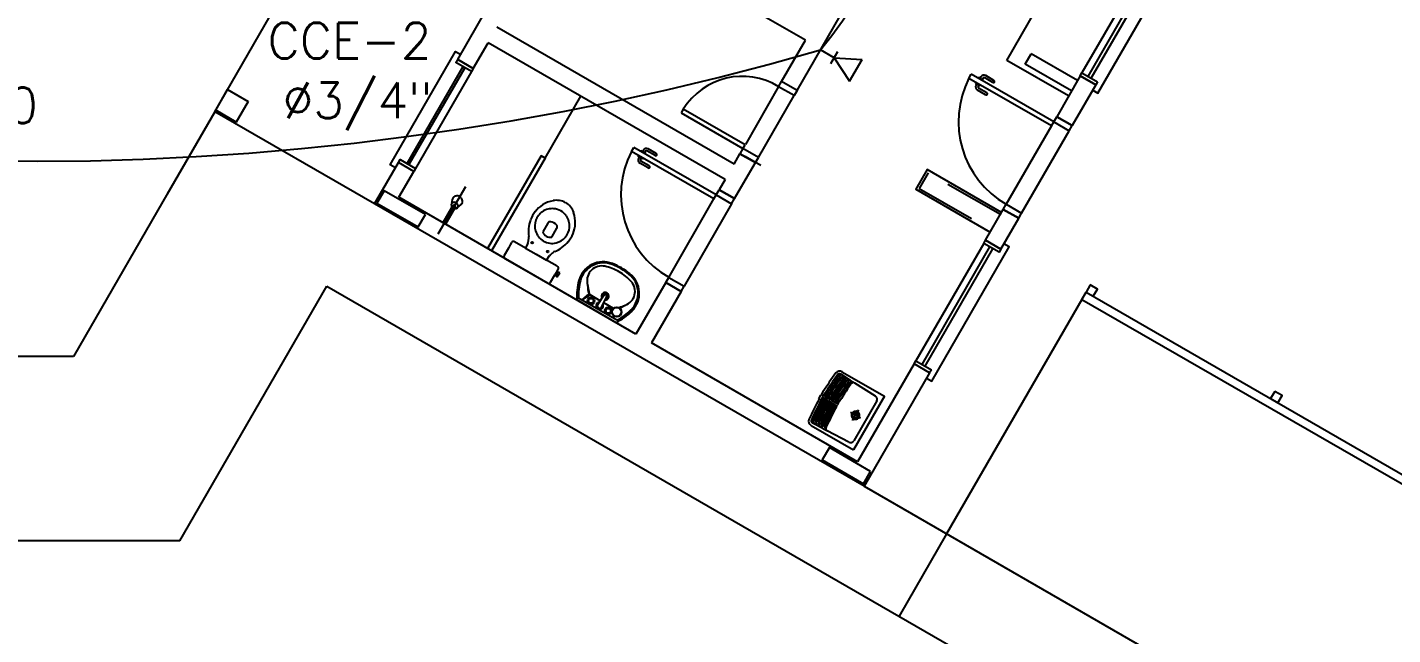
# Model space of a CAD drawing. Extents: x 210 to 779, y 61 to 241.
# Drawn here: x 330.51 to 341.98, y 103.63 to 108.74 of the extents above; entities that cross this region are included whole.
import ezdxf

# ---------------------------------------------------------------- set-up
doc = ezdxf.new("R2010")
doc.units = 0
doc.header["$LTSCALE"] = 2
for name, pattern in [('HIDDEN', [9.525, 6.35, -3.175]), ('TRACEJADO_P', [0.1875, 0.125, -0.0625]), ('TRAÇO-2PTOS_P', [0.625, 0.25, -0.125, 0, -0.125, 0, -0.125])]:
    doc.linetypes.add(name, pattern=pattern)
doc.layers.get('0').update_dxf_attribs({"linetype": 'CONTINUOUS'})
for name, color, linetype in [('A-JANEL', 3, 'CONTINUOUS'), ('A-PARED', 5, 'CONTINUOUS'), ('A-PAREDE', 5, 'CONTINUOUS'), ('A-PISOS-NIVEL', 1, 'CONTINUOUS'), ('A-SOLEIRA', 1, 'CONTINUOUS'), ('ARQ-ALV-VISTA2', 2, 'CONTINUOUS'), ('ARQ-BNC-VISTA', 1, 'CONTINUOUS'), ('ARQ-COB-PROJ', 8, 'TRAÇO-2PTOS_P'), ('ARQ-ESQ-VISTA1', 2, 'CONTINUOUS'), ('FONE', 4, 'CONTINUOUS')]:
    doc.layers.add(name, color=color, linetype=linetype)
doc.styles.add('TEXTO', font='romans.shx', dxfattribs={"height": 0.1})

# ---------------------------------------------------------------- blocks, each defined once
blk = doc.blocks.new('A$C4AD95B89')
at = {"layer": 'FONE'}
for p, q in [((0.133, 0.105), (0.343, 0.21)), ((0.133, 0.051), (0.133, 0.165)), ((0.343, 0), (0.343, 0.21)), ((0.133, 0.105), (0, 0.105)), ((0.133, 0.105), (0.343, 0))]:
    blk.add_line(p, q, dxfattribs=at)

msp = doc.modelspace()

# ---------------------------------------------------------------- linework, layer by layer
at = {"color": 251}
for p, q in [((339.368, 106.449), (339.403, 106.51)), ((339.403, 106.51), (342.566, 104.685)), ((339.368, 106.449), (342.592, 104.59))]:
    msp.add_line(p, q, dxfattribs=at)
at = {"layer": 'A-JANEL', "color": 251}
msp.add_line((338.088, 105.831), (337.958, 105.906), dxfattribs=at)
at = {"layer": 'A-PARED', "color": 251}
msp.add_lwpolyline([(332.362, 108.113), (332.262, 107.94), (332.089, 108.04), (332.189, 108.213)], close=True, dxfattribs=at)
at = {"layer": 'A-PAREDE', "color": 251}
for p, q in [((337.045, 108.627), (335.053, 109.776)), ((336.975, 108.205), (337.525, 109.158)), ((334.123, 108.465), (334.374, 108.899)), ((336.445, 107.587), (334.453, 108.736)), ((334.253, 108.39), (334.378, 108.606)), ((336.371, 107.457), (334.378, 108.606)), ((336.845, 108.28), (337.045, 108.627)), ((334.253, 108.39), (334.123, 108.465)), ((336.975, 108.205), (336.845, 108.28)), ((336.975, 108.205), (336.845, 108.28)), ((336.975, 108.205), (336.845, 108.28)), ((336.625, 107.599), (336.495, 107.674)), ((336.669, 107.574), (336.539, 107.649)), ((333.424, 107.252), (333.624, 107.599)), ((336.45, 107.296), (336.625, 107.599)), ((337.538, 104.879), (333.424, 107.252)), ((337.483, 105.084), (335.751, 106.083)), ((337.958, 105.906), (337.483, 105.084)), ((338.088, 105.831), (337.958, 105.906)), ((338.088, 105.831), (337.538, 104.879))]:
    msp.add_line(p, q, dxfattribs=at)
for points in [[(333.851, 107.162), (333.504, 107.361), (333.444, 107.258), (333.791, 107.058)], [(337.593, 105.003), (337.246, 105.203), (337.186, 105.099), (337.533, 104.899)]]:
    msp.add_lwpolyline(points, close=True, dxfattribs=at)
at = {"layer": 'A-PISOS-NIVEL', "color": 251}
for p, q in [((332.081, 108.026), (335.217, 113.462)), ((332.081, 108.026), (331.681, 107.334)), ((333.424, 107.252), (332.081, 108.026)), ((331.783, 107.509), (330.894, 105.97)), ((331.789, 104.42), (333.024, 106.559)), ((333.024, 106.559), (341.489, 101.676)), ((339.368, 106.449), (338.231, 104.479)), ((330.894, 105.97), (328.019, 105.97)), ((337.538, 104.879), (341.455, 102.619)), ((331.789, 104.42), (328.019, 104.42)), ((338.231, 104.479), (337.832, 103.786))]:
    msp.add_line(p, q, dxfattribs=at)
for points in [[(339.438, 106.57), (339.403, 106.51), (339.463, 106.475), (339.498, 106.536), (339.438, 106.57)], [(340.989, 105.676), (340.954, 105.615), (341.015, 105.58), (341.05, 105.641), (340.989, 105.676)]]:
    msp.add_lwpolyline(points, dxfattribs=at)
at = {"layer": 'A-SOLEIRA', "color": 251}
for p, q in [((336.818, 108.238), (336.54, 107.752)), ((334.858, 107.637), (335.158, 108.157)), ((336.65, 107.642), (336.95, 108.162))]:
    msp.add_line(p, q, dxfattribs=at)
msp.add_arc((336.514, 107.741), 0.583, 58.302, 148.302, dxfattribs=at)
at = {"layer": 'ARQ-ALV-VISTA2', "color": 251, "ltscale": 0.1}
msp.add_lwpolyline([(338.683, 107.162), (338.693, 107.18), (338.069, 107.54), (337.974, 107.375), (338.598, 107.015)], dxfattribs=at)
at = {"layer": 'ARQ-BNC-VISTA', "color": 251}
for p, q in [((338.737, 108.458), (339.487, 109.758)), ((337.425, 105.768), (337.342, 105.821)), ((337.352, 105.841), (337.709, 105.635)), ((337.425, 105.768), (337.462, 105.745)), ((337.427, 105.736), (337.43, 105.74)), ((337.634, 105.636), (337.46, 105.746)), ((337.158, 105.614), (337.175, 105.643)), ((337.192, 105.671), (337.175, 105.642)), ((337.177, 105.606), (337.193, 105.633)), ((337.191, 105.6), (337.205, 105.625)), ((337.208, 105.659), (337.192, 105.632)), ((337.22, 105.651), (337.205, 105.625)), ((337.206, 105.593), (337.22, 105.617)), ((337.215, 105.589), (337.229, 105.612)), ((337.233, 105.641), (337.22, 105.617)), ((337.242, 105.635), (337.229, 105.612)), ((337.231, 105.582), (337.243, 105.603)), ((337.24, 105.578), (337.252, 105.598)), ((337.255, 105.625), (337.243, 105.603)), ((337.263, 105.619), (337.252, 105.598)), ((337.255, 105.571), (337.266, 105.59)), ((337.264, 105.567), (337.274, 105.585)), ((337.277, 105.609), (337.266, 105.59)), ((337.285, 105.603), (337.274, 105.585)), ((337.279, 105.561), (337.289, 105.577)), ((337.298, 105.593), (337.289, 105.577)), ((337.29, 105.556), (337.298, 105.571)), ((337.307, 105.587), (337.298, 105.571)), ((337.305, 105.549), (337.313, 105.563)), ((337.321, 105.577), (337.313, 105.563)), ((337.709, 105.635), (337.449, 105.184)), ((337.644, 105.595), (337.451, 105.26)), ((337.509, 105.45), (337.423, 105.499)), ((337.441, 105.432), (337.466, 105.475)), ((337.491, 105.517), (337.466, 105.475)), ((337.092, 105.39), (337.449, 105.184)), ((337.191, 105.363), (337.104, 105.408)), ((337.192, 105.363), (337.231, 105.343)), ((337.22, 105.378), (337.218, 105.373)), ((337.411, 105.249), (337.228, 105.344))]:
    msp.add_line(p, q, dxfattribs=at)
for centre, radius, start, end in [((342.457, 102.262), 6.272, 145.3086, 147.0756), ((342.457, 102.262), 6.252, 145.3733, 147.0864), ((342.457, 102.262), 6.237, 145.3733, 147.0945), ((342.457, 102.262), 6.221, 145.3733, 147.1035), ((342.457, 102.262), 6.21, 145.3733, 147.1092), ((337.331, 105.803), 0.043, 59.4761, 137.4312), ((337.33, 105.802), 0.0225, 57.5313, 145.3733), ((337.331, 105.802), 0.00825, 322.2965, 148.4501), ((337.354, 105.787), 0.00847, 316.4696, 154.277), ((342.457, 102.262), 6.194, 145.3733, 147.1184), ((342.457, 102.262), 6.184, 145.3733, 147.1239), ((342.457, 102.262), 6.167, 145.3733, 147.1331), ((342.457, 102.262), 6.157, 145.3733, 147.1387), ((342.457, 102.262), 6.141, 145.3733, 147.1479), ((342.457, 102.262), 6.129, 145.3733, 147.1543), ((342.457, 102.262), 6.113, 145.3733, 147.1637), ((337.376, 105.773), 0.00855, 309.8437, 160.9029), ((337.398, 105.758), 0.00857, 309.4878, 161.2588), ((337.421, 105.742), 0.00851, 337.8973, 159.6621), ((337.448, 105.727), 0.0225, 57.5313, 145.0181), ((342.746, 102.763), 6.272, 152.97, 154.737), ((342.746, 102.763), 6.252, 152.9592, 154.6723), ((342.746, 102.763), 6.237, 152.9511, 154.6723), ((342.746, 102.763), 6.221, 152.9421, 154.6723), ((342.746, 102.763), 6.21, 152.9364, 154.6723), ((342.746, 102.763), 6.194, 152.9272, 154.6723), ((342.746, 102.763), 6.184, 152.9216, 154.6723), ((342.746, 102.763), 6.167, 152.9125, 154.6723), ((342.746, 102.763), 6.157, 152.9069, 154.6723), ((342.746, 102.763), 6.141, 152.8977, 154.6723), ((337.618, 105.61), 0.03, 330.0228, 57.5313), ((342.746, 102.763), 6.129, 152.8913, 154.6723), ((342.746, 102.763), 6.113, 152.8819, 154.6723), ((337.466, 105.475), 0.0341, 150.0228, 330.0228), ((337.466, 105.475), 0.0341, 150.0228, 330.0228), ((337.466, 105.475), 0.0341, 330.0228, 150.0228), ((337.466, 105.475), 0.0341, 330.0228, 150.0228), ((337.466, 105.475), 0.0219, 150.0228, 330.0228), ((337.466, 105.475), 0.0219, 150.0228, 330.0228), ((337.466, 105.475), 0.0219, 330.0228, 150.0228), ((337.466, 105.475), 0.0219, 330.0228, 150.0228), ((337.114, 105.427), 0.043, 162.6144, 240.5695), ((337.115, 105.428), 0.0225, 154.6723, 242.5143), ((337.115, 105.427), 0.00825, 151.5955, 337.7491), ((337.139, 105.415), 0.00847, 145.7686, 343.576), ((337.163, 105.403), 0.00855, 139.1427, 350.2019), ((337.187, 105.391), 0.00857, 138.7868, 350.5578), ((337.212, 105.38), 0.00851, 140.3834, 322.1483), ((337.238, 105.364), 0.0225, 155.0275, 242.5143), ((337.425, 105.275), 0.03, 242.5143, 330.0228)]:
    msp.add_arc(centre, radius, start, end, dxfattribs=at)
at = {"layer": 'ARQ-COB-PROJ', "color": 251, "linetype": 'HIDDEN', "ltscale": 0.04}
msp.add_lwpolyline([(338.683, 107.162), (338.076, 107.512), (338.001, 107.382), (338.608, 107.033)], dxfattribs=at)
at = {"layer": 'ARQ-ESQ-VISTA1', "color": 251}
for p, q in [((339.939, 109.34), (339.369, 108.353)), ((339.421, 108.323), (339.991, 109.31)), ((339.447, 108.308), (340.017, 109.296)), ((339.257, 108.159), (338.737, 108.458)), ((338.892, 108.427), (338.942, 108.513)), ((339.332, 108.289), (338.942, 108.513)), ((334.165, 108.406), (333.695, 107.592)), ((334.182, 108.396), (333.713, 107.582)), ((334.238, 108.364), (333.769, 107.55)), ((338.419, 108.307), (338.439, 108.342)), ((339.132, 107.942), (338.439, 108.342)), ((338.498, 108.313), (338.496, 108.309)), ((338.542, 108.288), (338.498, 108.313)), ((338.519, 108.319), (338.511, 108.306)), ((338.629, 108.29), (338.56, 108.33)), ((339.282, 108.202), (338.892, 108.427)), ((339.354, 108.327), (339.157, 107.985)), ((339.484, 108.252), (339.354, 108.327)), ((339.484, 108.252), (339.354, 108.327)), ((339.354, 108.327), (339.484, 108.252)), ((339.484, 108.252), (339.354, 108.327)), ((339.112, 107.907), (338.419, 108.307)), ((338.473, 108.27), (338.476, 108.274)), ((338.517, 108.245), (338.473, 108.27)), ((338.479, 108.25), (338.486, 108.263)), ((338.559, 108.169), (338.49, 108.209)), ((338.496, 108.24), (338.504, 108.253)), ((338.569, 108.186), (338.5, 108.226)), ((338.517, 108.245), (338.519, 108.25)), ((338.536, 108.309), (338.529, 108.296)), ((338.542, 108.288), (338.539, 108.284)), ((338.619, 108.273), (338.55, 108.313)), ((339.484, 108.252), (339.287, 107.91)), ((339.132, 107.942), (339.157, 107.985)), ((339.157, 107.985), (339.287, 107.91)), ((339.287, 107.91), (339.157, 107.985)), ((339.112, 107.907), (338.733, 107.249)), ((338.862, 107.174), (339.262, 107.867)), ((339.112, 107.907), (339.132, 107.942)), ((339.132, 107.942), (339.262, 107.867)), ((339.262, 107.867), (339.287, 107.91)), ((334.823, 107.657), (334.374, 106.877)), ((334.858, 107.637), (334.408, 106.857)), ((334.858, 107.637), (334.823, 107.657)), ((335.583, 107.692), (335.603, 107.727)), ((336.276, 107.293), (335.583, 107.692)), ((336.296, 107.327), (335.603, 107.727)), ((335.637, 107.655), (335.639, 107.66)), ((335.68, 107.63), (335.637, 107.655)), ((335.642, 107.635), (335.65, 107.648)), ((335.662, 107.699), (335.659, 107.694)), ((335.66, 107.625), (335.667, 107.638)), ((335.705, 107.674), (335.662, 107.699)), ((335.682, 107.704), (335.675, 107.691)), ((335.68, 107.63), (335.683, 107.635)), ((335.7, 107.694), (335.692, 107.681)), ((335.705, 107.674), (335.703, 107.669)), ((335.782, 107.658), (335.713, 107.698)), ((335.792, 107.675), (335.723, 107.715)), ((336.445, 107.587), (336.495, 107.674)), ((333.754, 107.524), (333.624, 107.599)), ((333.629, 107.307), (333.754, 107.524)), ((335.723, 107.554), (335.653, 107.594)), ((335.733, 107.571), (335.663, 107.611)), ((333.96, 107.001), (334.19, 107.399)), ((336.371, 107.457), (336.321, 107.371)), ((335.621, 106.158), (333.629, 107.307)), ((334.076, 107.288), (334.071, 107.254)), ((335.896, 106.634), (336.276, 107.293)), ((336.276, 107.293), (336.296, 107.327)), ((336.296, 107.327), (336.321, 107.371)), ((336.296, 107.327), (336.425, 107.252)), ((336.45, 107.296), (336.321, 107.371)), ((336.321, 107.371), (336.45, 107.296)), ((336.425, 107.252), (336.45, 107.296)), ((334.082, 107.242), (333.997, 107.095)), ((334.023, 107.08), (334.108, 107.227)), ((334.108, 107.227), (334.082, 107.242)), ((334.119, 107.218), (334.151, 107.246)), ((336.425, 107.252), (336.026, 106.559)), ((338.558, 106.946), (338.708, 107.206)), ((338.708, 107.206), (338.733, 107.249)), ((338.708, 107.206), (338.837, 107.131)), ((338.837, 107.131), (338.708, 107.206)), ((338.733, 107.249), (338.862, 107.174)), ((338.837, 107.131), (338.862, 107.174)), ((333.997, 107.095), (334.023, 107.08)), ((334.88, 107.091), (334.837, 107.017)), ((338.688, 106.871), (338.837, 107.131)), ((334.914, 106.973), (334.957, 107.047)), ((338.688, 106.871), (338.558, 106.946)), ((334.55, 106.881), (334.514, 106.817)), ((334.565, 106.907), (334.55, 106.881)), ((334.576, 106.926), (334.565, 106.907)), ((334.692, 106.881), (334.601, 106.934)), ((334.712, 106.922), (334.692, 106.881)), ((338.543, 106.92), (337.973, 105.932)), ((338.025, 105.902), (338.595, 106.89)), ((338.051, 105.887), (338.621, 106.875)), ((334.52, 106.793), (334.7, 106.689)), ((334.87, 106.779), (334.895, 106.817)), ((334.96, 106.727), (334.87, 106.779)), ((334.7, 106.689), (334.879, 106.586)), ((334.903, 106.593), (334.94, 106.656)), ((334.94, 106.656), (334.95, 106.65)), ((334.95, 106.65), (334.948, 106.647)), ((334.948, 106.647), (334.962, 106.639)), ((334.955, 106.682), (334.966, 106.701)), ((334.965, 106.676), (334.955, 106.682)), ((334.962, 106.639), (334.971, 106.655)), ((334.966, 106.679), (334.965, 106.676)), ((334.98, 106.671), (334.966, 106.679)), ((334.971, 106.655), (334.98, 106.671)), ((335.871, 106.591), (335.896, 106.634)), ((335.896, 106.634), (336.026, 106.559)), ((335.167, 106.443), (335.229, 106.496)), ((335.168, 106.442), (335.235, 106.487)), ((335.321, 106.437), (335.235, 106.487)), ((335.3, 106.407), (335.355, 106.486)), ((335.871, 106.591), (335.621, 106.158)), ((336.001, 106.516), (335.751, 106.083)), ((336.001, 106.516), (335.871, 106.591)), ((335.871, 106.591), (336.001, 106.516)), ((336.001, 106.516), (336.026, 106.559)), ((335.126, 106.444), (335.453, 106.255)), ((335.461, 106.273), (335.137, 106.46)), ((335.335, 106.388), (335.375, 106.474)), ((335.432, 106.373), (335.35, 106.421)), ((335.428, 106.293), (335.438, 106.31)), ((335.431, 106.299), (335.432, 106.314)), ((335.431, 106.291), (335.441, 106.308)), ((335.434, 106.304), (335.436, 106.311))]:
    msp.add_line(p, q, dxfattribs=at)
at = {"layer": 'ARQ-ESQ-VISTA1', "color": 251, "linetype": 'Continuous'}
for p, q in [((336.82, 108.237), (336.845, 108.28)), ((336.95, 108.162), (336.82, 108.237)), ((336.975, 108.205), (336.845, 108.28)), ((336.975, 108.205), (336.95, 108.162)), ((336.018, 108.047), (336.001, 108.017)), ((336.001, 108.017), (336.52, 107.717)), ((336.538, 107.747), (336.018, 108.047)), ((336.52, 107.717), (336.538, 107.747)), ((336.52, 107.717), (336.495, 107.674)), ((336.495, 107.674), (336.625, 107.599)), ((336.65, 107.642), (336.52, 107.717)), ((336.625, 107.599), (336.65, 107.642))]:
    msp.add_line(p, q, dxfattribs=at)
at = {"layer": 'ARQ-ESQ-VISTA1', "color": 251}
for points in [[(339.459, 108.208), (339.502, 108.183), (340.152, 109.31), (340.109, 109.335)], [(333.599, 107.555), (333.555, 107.58), (334.105, 108.533), (334.148, 108.508)], [(334.692, 106.881), (334.781, 106.83), (334.87, 106.779)], [(338.063, 105.788), (338.106, 105.763), (338.756, 106.89), (338.713, 106.915)], [(334.955, 106.682), (334.94, 106.656)], [(334.95, 106.65), (334.965, 106.676)]]:
    msp.add_lwpolyline(points, dxfattribs=at)
for points in [[(334.253, 108.39), (334.238, 108.364), (334.108, 108.439), (334.123, 108.465)], [(339.499, 108.278), (339.484, 108.252), (339.354, 108.327), (339.369, 108.353)], [(333.769, 107.55), (333.754, 107.524), (333.624, 107.599), (333.639, 107.624)], [(338.688, 106.871), (338.673, 106.845), (338.543, 106.92), (338.558, 106.946)], [(338.103, 105.857), (338.088, 105.831), (337.958, 105.906), (337.973, 105.932)]]:
    msp.add_lwpolyline(points, close=True, dxfattribs=at)
for centre, radius in [((334.749, 106.926), 0.0075), ((334.879, 106.851), 0.0075), ((335.243, 106.437), 0.03), ((335.243, 106.437), 0.02), ((335.388, 106.353), 0.03), ((335.388, 106.353), 0.02), ((335.459, 106.343), 0.04), ((335.459, 106.343), 0.037)]:
    msp.add_circle(centre, radius, dxfattribs=at)
for centre, radius, start, end in [((338.545, 108.304), 0.03, 60.0228, 150.0228), ((338.545, 108.304), 0.01, 60.0228, 150.0228), ((339.131, 107.943), 0.8, 152.8888, 240.0945), ((338.505, 108.235), 0.03, 150.0228, 240.0228), ((338.505, 108.235), 0.01, 150.0228, 240.0228), ((338.624, 108.281), 0.01, 240.0228, 60.0228), ((338.564, 108.177), 0.01, 240.0228, 60.0228), ((336.295, 107.328), 0.8, 152.8888, 240.0945), ((335.668, 107.62), 0.03, 150.0228, 240.0228), ((335.668, 107.62), 0.01, 150.0228, 240.0228), ((335.708, 107.689), 0.03, 60.0228, 150.0228), ((335.708, 107.689), 0.01, 60.0228, 150.0228), ((335.787, 107.666), 0.01, 240.0228, 60.0228), ((335.728, 107.563), 0.01, 240.0228, 60.0228), ((334.112, 107.282), 0.0357, 150.0228, 171.433), ((334.112, 107.282), 0.0357, 125.0377, 150.0228), ((334.115, 107.278), 0.0407, 101.6563, 125.0377), ((334.115, 107.274), 0.045, 80.236, 101.6563), ((334.115, 107.269), 0.0505, 60.0228, 80.236), ((334.115, 107.269), 0.0505, 39.8096, 60.0228), ((334.119, 107.272), 0.045, 18.3893, 39.8096), ((334.123, 107.273), 0.0407, 355.0079, 18.3893), ((334.954, 107.13), 0.152, 60.1993, 101.4599), ((334.094, 107.243), 0.0258, 176.4528, 200.2172), ((334.089, 107.243), 0.021, 150.0228, 176.4528), ((334.098, 107.244), 0.0303, 200.2172, 214.247), ((334.089, 107.243), 0.021, 123.5928, 150.0228), ((334.092, 107.239), 0.0258, 99.8284, 123.5928), ((334.093, 107.235), 0.0303, 79.0663, 99.8284), ((334.092, 107.229), 0.0359, 60.0228, 79.0663), ((334.102, 107.243), 0.0303, 265.7986, 279.8284), ((334.102, 107.238), 0.0258, 279.8284, 303.5928), ((334.092, 107.229), 0.0359, 40.9793, 60.0228), ((334.105, 107.234), 0.021, 303.5928, 330.0228), ((334.096, 107.233), 0.0303, 20.2172, 40.9793), ((334.105, 107.234), 0.021, 330.0228, 356.4528), ((334.1, 107.235), 0.0258, 356.4528, 20.2172), ((334.128, 107.273), 0.0357, 310.5734, 330.0228), ((334.128, 107.273), 0.0357, 330.0228, 355.0079), ((334.956, 107.042), 0.233, 141.5696, 161.3401), ((334.969, 107.034), 0.248, 122.6074, 142.0789), ((334.925, 107.06), 0.155, 125.7383, 159.744), ((334.918, 107.062), 0.15, 85.1957, 124.0372), ((334.969, 107.038), 0.245, 100.6038, 123.0599), ((334.916, 107.062), 0.15, 60.7131, 84.4904), ((334.913, 107.064), 0.15, 35.5552, 59.3325), ((334.954, 107.131), 0.152, 18.5857, 59.8463), ((334.866, 107.097), 0.245, 356.9857, 19.4418), ((334.99, 107.022), 0.272, 159.7048, 175.2352), ((334.913, 107.066), 0.142, 160.1277, 197.0371), ((334.901, 107.077), 0.0256, 85.6705, 147.598), ((334.893, 107.025), 0.078, 37.4029, 82.6427), ((334.934, 107.058), 0.0256, 332.4476, 34.3751), ((334.908, 107.07), 0.155, 320.3016, 354.3073), ((334.913, 107.065), 0.15, 356.0084, 34.8499), ((334.863, 107.096), 0.248, 337.9667, 357.4382), ((334.509, 106.996), 0.215, 339.9769, 345.4295), ((334.986, 107.016), 0.269, 173.744, 187.933), ((334.569, 106.971), 0.151, 348.933, 2.8453), ((334.919, 107.069), 0.149, 197.2896, 239.648), ((334.9, 107.037), 0.0653, 197.0875, 282.9581), ((334.918, 107.069), 0.149, 240.3976, 282.756), ((334.919, 107.063), 0.142, 283.0085, 319.9179), ((334.876, 107.088), 0.233, 318.7054, 338.476), ((334.592, 106.918), 0.0182, 60.596, 152.5459), ((335.061, 106.678), 0.215, 134.6161, 140.0687), ((335.009, 106.718), 0.151, 117.2003, 131.1126), ((334.838, 107.101), 0.269, 292.1126, 306.3016), ((334.842, 107.108), 0.272, 304.8104, 320.3408), ((334.529, 106.808), 0.0179, 149.6157, 240.3624), ((334.951, 106.711), 0.0182, 327.4997, 59.4496), ((335.345, 106.555), 0.21, 68.1482, 165.1343), ((335.347, 106.556), 0.2, 67.9079, 164.7411), ((335.333, 106.607), 0.123, 77.6098, 190.5825), ((335.268, 106.313), 0.424, 60.0228, 77.6098), ((335.202, 106.198), 0.595, 60.0228, 68.1482), ((335.202, 106.198), 0.587, 60.0228, 67.9079), ((335.202, 106.198), 0.595, 51.8974, 60.0228), ((334.888, 106.601), 0.0179, 239.6832, 330.4299), ((335.642, 106.476), 0.518, 165.1343, 183.5727), ((335.642, 106.476), 0.505, 164.7411, 181.8156), ((335.268, 106.313), 0.424, 42.4358, 60.0228), ((335.202, 106.198), 0.587, 52.1377, 60.0228), ((335.49, 106.516), 0.123, 289.4631, 42.4358), ((335.439, 106.503), 0.2, 315.3045, 52.1377), ((335.439, 106.5), 0.21, 314.9113, 51.8974), ((341.899, 107.238), 6.719, 185.5825, 186.188), ((341.816, 107.818), 6.719, 190.5825, 191.3505), ((335.233, 106.515), 0.0137, 186.188, 248.2939), ((335.241, 106.498), 0.0126, 191.3505, 240.0228), ((335.362, 106.475), 0.0315, 267.9716, 212.79), ((335.362, 106.475), 0.021, 280.9483, 200.3137), ((335.364, 106.479), 0.0118, 334.8352, 145.2104), ((335.316, 106.395), 0.03, 98.8271, 21.2185), ((335.316, 106.395), 0.02, 140.398, 339.6476), ((335.222, 106.718), 0.505, 298.23, 315.3045), ((333.293, 112.735), 6.719, 288.9569, 289.4631), ((332.749, 112.515), 6.719, 293.9924, 294.4631), ((335.222, 106.718), 0.518, 296.4729, 314.9113)]:
    msp.add_arc(centre, radius, start, end, dxfattribs=at)
at = {"layer": 'FONE', "color": 6, "linetype": 'TRACEJADO_P', "ltscale": 30}
for centre, radius, start, end in [((334.353, 110.872), 3.655, 320.4747, 358.6319), ((330.549, 131.519), 23.909, 269.035, 286.0812)]:
    msp.add_arc(centre, radius, start, end, dxfattribs=at)

# ---------------------------------------------------------------- block references
at = {"layer": 'FONE', "rotation": 330.0227978788471}
msp.add_blockref('A$C4AD95B89', (337.119, 108.455), dxfattribs=at)

# ---------------------------------------------------------------- texts
at = {"layer": 'FONE', "style": 'TEXTO'}
for s, p in [('CCE-2', (332.526, 108.474, 6)), ('%%C3/4"', (332.652, 107.972, 6)), ('30x30', (329.348, 107.931, 6))]:
    msp.add_text(s, height=0.3, dxfattribs=at).set_placement(p)

doc.saveas('drawing.dxf')
